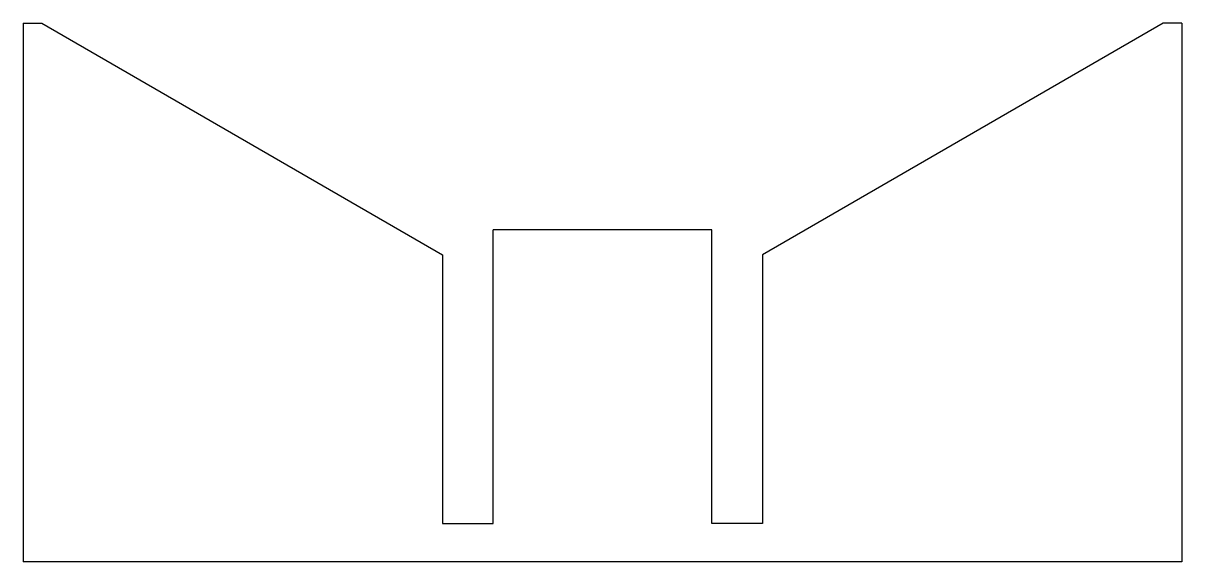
# Model space of a CAD drawing. Header units: millimetres. Extents: x -626 to 626, y 0 to 582.
import ezdxf

# ---------------------------------------------------------------- set-up
doc = ezdxf.new("R2010")
doc.units = ezdxf.units.MM

msp = doc.modelspace()

# ---------------------------------------------------------------- linework, layer by layer
at = {"color": 7, "linetype": 'Continuous'}
for p, q in [((-626, 581.5), (-606, 581.5)), ((-626, 581.5), (-626, 0)), ((-606, 581.5), (-173, 331.5)), ((606, 581.5), (173, 331.5)), ((626, 581.5), (606, 581.5)), ((626, 581.5), (626, 0)), ((118, 358.5), (-118, 358.5)), ((-118, 41.5), (-118, 358.5)), ((118, 41.5), (118, 358.5)), ((-173, 331.5), (-173, 41.5)), ((173, 331.5), (173, 41.5)), ((-173, 41.5), (-118, 41.5)), ((173, 41.5), (118, 41.5)), ((626, 0), (-626, 0))]:
    msp.add_line(p, q, dxfattribs=at)

doc.saveas('drawing.dxf')
